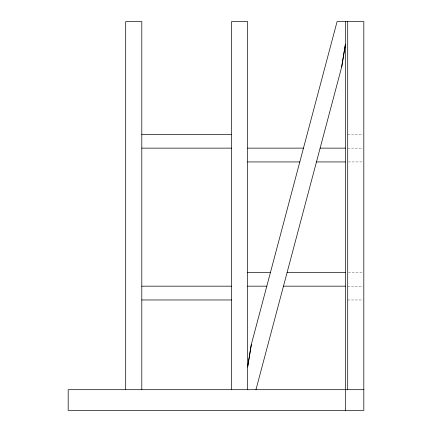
<?xml version="1.0" encoding="UTF-8"?>
<svg xmlns="http://www.w3.org/2000/svg" width="432" height="432" viewBox="0 0 432 432"><rect width="100%" height="100%" fill="white"/><g stroke="black" fill="none" stroke-linecap="round" stroke-linejoin="round"><path stroke-width="0.32" stroke-dasharray="2.16 1.62" d="M347.711 134.33L363.145 134.33M347.711 148.133L363.145 148.133M348.381 161.935L363.145 161.935M348.381 272.365L363.145 272.365M347.711 286.168L363.145 286.168M347.711 299.97L363.145 299.97"/><path stroke-width="0.65" d="M247.741 366.466L251.311 344.493L337.079 21.6L363.814 21.6L363.814 410.4L68.186 410.4L68.186 389.696L363.814 389.696M345.406 44.161L341.728 66.814L255.965 389.696M247.633 367.038L251.348 344.342M341.69 66.955L345.406 44.248M141.804 134.33L231.53 134.33M141.804 148.133L231.53 148.133M247.633 148.133L303.469 148.133M320.128 148.133L345.406 148.133M247.633 161.935L299.803 161.935M316.462 161.935L345.406 161.935M247.633 272.365L270.47 272.365M287.129 272.365L345.406 272.365M141.804 286.168L231.53 286.168M247.633 286.168L266.803 286.168M283.462 286.168L345.406 286.168M141.804 299.97L231.53 299.97M347.711 21.6L347.711 389.696M345.406 21.6L345.406 410.4M247.633 389.696L247.633 21.6L231.53 21.6L231.53 389.696M141.804 389.696L141.804 21.6L125.701 21.6L125.701 389.696"/></g></svg>
